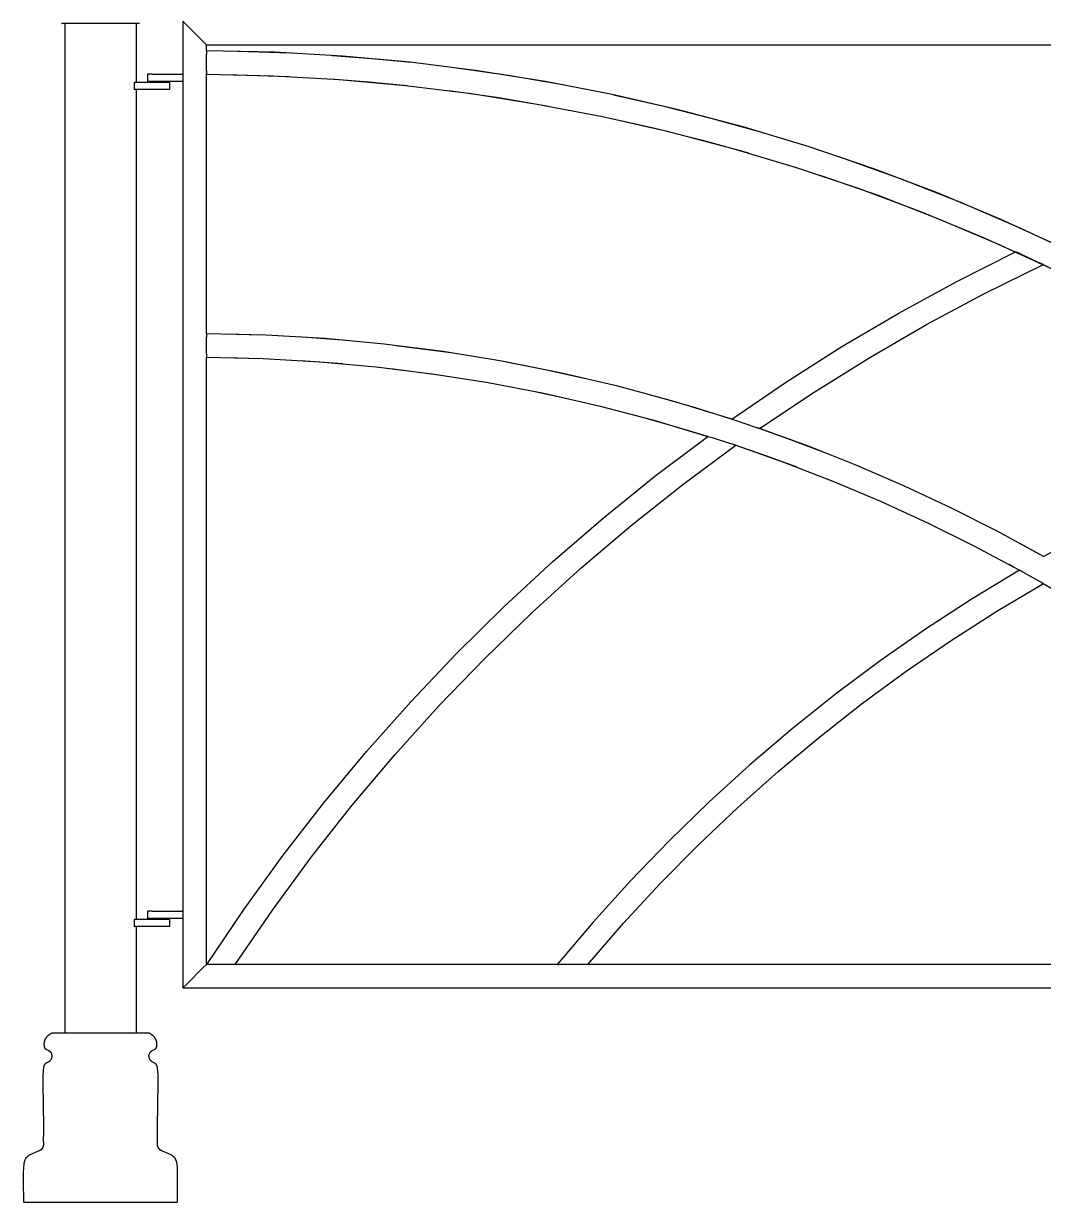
# Model space of a CAD drawing. Header units: millimetres. Extents: x -1576 to 3664, y -445 to 3215.
# Drawn here: x 711 to 1576, y 1629 to 2629 of the extents above; entities that cross this region are included whole.
import ezdxf

# ---------------------------------------------------------------- set-up
doc = ezdxf.new("R2010")
doc.units = ezdxf.units.MM
doc.header["$MEASUREMENT"] = 0
doc.layers.add('Utwórz2D linie widoczne', color=7, linetype='Continuous', true_color=0x000000)

msp = doc.modelspace()

# ---------------------------------------------------------------- linework, layer by layer
at = {"layer": 'Utwórz2D linie widoczne'}
for p, q in [((846, 2631), (849, 2628)), ((846, 2631), (846, 2586)), ((742.9, 2629), (742.9, 2629)), ((742.9, 2629), (742.9, 2629)), ((742.9, 2629), (742.9, 2629)), ((742.9, 2629), (742.9, 2629)), ((742.9, 2629), (742.9, 2629)), ((742.9, 2629), (742.9, 2629)), ((742.9, 2629), (743, 2629)), ((743, 2629), (743, 2629)), ((743, 2629), (743.2, 2629)), ((751.1, 2629), (743.2, 2629)), ((745.9, 2629), (745.9, 1773)), ((776.5, 2629), (751.1, 2629)), ((802.3, 2629), (776.5, 2629)), ((807.7, 2629), (802.3, 2629)), ((806.2, 2629), (806.2, 2579)), ((808.8, 2629), (807.7, 2629)), ((809, 2629), (808.8, 2629)), ((809.1, 2629), (809, 2629)), ((809.1, 2629), (809.1, 2629)), ((809.1, 2629), (809.1, 2629)), ((809.1, 2629), (809.1, 2629)), ((863, 2614), (849, 2628)), ((863, 2614), (866, 2611)), ((866, 2611), (2286, 2611)), ((866, 2606), (866, 2611)), ((923.8, 2604.7), (866, 2606)), ((866, 2606), (866, 2603)), ((866, 2589), (866, 2603)), ((883.7, 2605.8), (937.1, 2604.1)), ((981.4, 2601.4), (923.8, 2604.7)), ((973, 2602), (1006.3, 2599.4)), ((1038.9, 2596.2), (981.4, 2601.4)), ((1006.3, 2599.4), (1039.5, 2596.2)), ((1096.3, 2589), (1038.9, 2596.2)), ((1076, 2591.8), (1122.1, 2585.2)), ((816, 2586), (816, 2580)), ((820, 2586), (816, 2586)), ((820, 2580), (816, 2580)), ((820, 2586), (846, 2586)), ((846, 2580), (820, 2580)), ((846, 2586), (846, 2580)), ((846, 2580), (846, 1876)), ((866, 2589), (866, 2588.2)), ((866, 2587.7), (866, 2588.2)), ((866, 2587.7), (866, 2586.9)), ((866, 2586.8), (866, 2586.9)), ((866, 2586.8), (866, 2586)), ((866, 2586), (922.4, 2584.7)), ((866, 2366), (866, 2586)), ((883.3, 2585.8), (935.7, 2584.2)), ((922.4, 2584.7), (978.7, 2581.6)), ((970.9, 2582.1), (1003.6, 2579.6)), ((978.7, 2581.6), (1034.8, 2576.5)), ((1153.3, 2579.9), (1096.3, 2589)), ((1122.1, 2585.2), (1168, 2577.3)), ((830.5, 2579), (804.5, 2579)), ((804.5, 2579), (804.5, 2573)), ((830.5, 2573), (804.5, 2573)), ((806.2, 2573), (806.2, 1869)), ((834.5, 2579), (830.5, 2579)), ((834.5, 2573), (830.5, 2573)), ((834.5, 2579), (834.5, 2573)), ((1003.6, 2579.6), (1036.1, 2576.4)), ((1034.8, 2576.5), (1090.7, 2569.6)), ((1071.9, 2572.2), (1114.1, 2566.2)), ((1210, 2568.9), (1153.3, 2579.9)), ((1090.7, 2569.6), (1146.4, 2560.8)), ((1114.1, 2566.2), (1156.1, 2559.1)), ((1146.4, 2560.8), (1201.8, 2550.2)), ((1266.3, 2556), (1210, 2568.9)), ((1211.2, 2568.7), (1252.7, 2559.3)), ((1201.8, 2550.2), (1256.8, 2537.7)), ((1252.7, 2559.3), (1293.9, 2548.9)), ((1322.1, 2541.1), (1266.3, 2556)), ((1204.5, 2549.6), (1245.2, 2540.5)), ((1245.2, 2540.5), (1285.6, 2530.4)), ((1293.9, 2548.9), (1334.9, 2537.5)), ((1377.4, 2524.4), (1322.1, 2541.1)), ((1256.8, 2537.7), (1311.3, 2523.4)), ((1285.6, 2530.4), (1325.8, 2519.3)), ((1311.3, 2523.4), (1365.3, 2507.3)), ((1432.1, 2505.9), (1377.4, 2524.4)), ((1402.9, 2516), (1454.5, 2497.6)), ((1365.3, 2507.3), (1418.8, 2489.4)), ((1386.4, 2500.5), (1437.1, 2482.8)), ((1486.1, 2485.4), (1432.1, 2505.9)), ((1454.5, 2497.6), (1505.6, 2477.6)), ((1418.8, 2489.4), (1471.6, 2469.7)), ((1437.1, 2482.8), (1487.1, 2463.5)), ((1539.4, 2463.2), (1486.1, 2485.4)), ((1505.6, 2477.6), (1555.9, 2455.9)), ((1471.6, 2469.7), (1523.7, 2448.2)), ((1487.1, 2463.5), (1536.5, 2442.6)), ((1591.9, 2439.2), (1539.4, 2463.2)), ((1555.9, 2455.9), (1605.6, 2432.6)), ((1523.7, 2448.2), (1575.1, 2425)), ((1536.5, 2442.6), (1585.2, 2420.2)), ((1502.5, 2410.3), (1552.4, 2435.5)), ((1556, 2433.9), (1552.4, 2435.5)), ((1556, 2433.9), (1572.5, 2426.2)), ((1526.1, 2400), (1576, 2424.6)), ((1572.5, 2426.2), (1573.2, 2425.9)), ((1573.6, 2425.7), (1573.2, 2425.9)), ((1573.6, 2425.7), (1573.8, 2425.6)), ((1573.9, 2425.6), (1573.8, 2425.6)), ((1573.9, 2425.6), (1574.5, 2425.3)), ((1574.1, 2423.7), (1576, 2424.6)), ((1574.7, 2425.2), (1574.5, 2425.3)), ((1576, 2424.6), (1574.7, 2425.2)), ((1574.7, 2425.2), (1574.7, 2425.2)), ((1575.1, 2425), (1625.7, 2400.1)), ((1576, 2424.6), (1576, 2424.6)), ((1453.3, 2383.4), (1502.5, 2410.3)), ((1476.9, 2373.8), (1526.1, 2400)), ((1405.1, 2355), (1453.3, 2383.4)), ((1428.7, 2345.9), (1476.9, 2373.8)), ((916.4, 2364.8), (866, 2366)), ((866, 2366), (866, 2363)), ((866, 2349), (866, 2363)), ((884.1, 2365.8), (911.3, 2365)), ((966.6, 2361.9), (916.4, 2364.8)), ((947.8, 2363.2), (984.7, 2360.4)), ((1016.8, 2357.2), (966.6, 2361.9)), ((1066.7, 2350.8), (1016.8, 2357.2)), ((1026.5, 2356.1), (1073.2, 2349.9)), ((1116.5, 2342.7), (1066.7, 2350.8)), ((1357.9, 2325), (1405.1, 2355)), ((866, 2349), (866, 2346)), ((866, 2346), (914, 2344.9)), ((866, 1831), (866, 2346)), ((883.6, 2345.8), (910.1, 2345)), ((914, 2344.9), (962, 2342.2)), ((945.7, 2343.3), (981.6, 2340.6)), ((962, 2342.2), (1009.8, 2337.8)), ((1165.9, 2332.9), (1116.5, 2342.7)), ((1120.2, 2342), (1153.4, 2335.6)), ((1381.5, 2316.5), (1428.7, 2345.9)), ((1009.8, 2337.8), (1057.5, 2331.9)), ((1022.3, 2336.5), (1063.2, 2331.1)), ((1057.5, 2331.9), (1104.9, 2324.5)), ((1153.4, 2335.6), (1186.4, 2328.3)), ((1214.9, 2321.4), (1165.9, 2332.9)), ((1104.9, 2324.5), (1152.1, 2315.4)), ((1113.6, 2322.9), (1143.5, 2317.2)), ((1263.5, 2308.3), (1214.9, 2321.4)), ((1311.6, 2293.5), (1357.9, 2325)), ((1143.5, 2317.2), (1173.3, 2310.8)), ((1152.1, 2315.4), (1198.9, 2304.8)), ((1247.9, 2312.7), (1280.5, 2303.3)), ((1335.2, 2285.5), (1381.5, 2316.5)), ((1198.9, 2304.8), (1245.4, 2292.6)), ((1311.6, 2293.5), (1263.5, 2308.3)), ((1280.5, 2303.3), (1312.8, 2293.1)), ((1237.9, 2294.7), (1264.5, 2287.1)), ((1245.4, 2292.6), (1291.4, 2278.9)), ((1311.6, 2293.5), (1315.2, 2292.3)), ((1315.2, 2292.3), (1331.7, 2286.7)), ((1264.5, 2287.1), (1291, 2279.1)), ((1331.7, 2286.7), (1335.2, 2285.5)), ((1334.4, 2285.8), (1332.9, 2286.3)), ((1334.5, 2285.8), (1362.1, 2275.9)), ((1376.6, 2270.5), (1335.2, 2285.5)), ((1246.3, 2245), (1291.4, 2278.9)), ((1270, 2238), (1315, 2271.3)), ((1291.4, 2278.9), (1295, 2277.8)), ((1295, 2277.8), (1311.5, 2272.5)), ((1315, 2271.3), (1311.5, 2272.5)), ((1313.3, 2271.9), (1340.1, 2262.6)), ((1315, 2271.3), (1356.4, 2256.7)), ((1362.1, 2275.9), (1389.6, 2265.5)), ((1417.6, 2254.2), (1376.6, 2270.5)), ((1340.1, 2262.6), (1366.7, 2252.9)), ((1356.4, 2256.7), (1397.3, 2240.9)), ((1458.1, 2236.7), (1417.6, 2254.2)), ((1202.4, 2209.5), (1246.3, 2245)), ((1397.3, 2240.9), (1437.8, 2223.9)), ((1226.2, 2203.2), (1270, 2238)), ((1498, 2218), (1458.1, 2236.7)), ((1437.8, 2223.9), (1477.7, 2205.6)), ((1537.3, 2198.1), (1498, 2218)), ((1159.7, 2172.6), (1202.4, 2209.5)), ((1183.6, 2167.1), (1226.2, 2203.2)), ((1477.7, 2205.6), (1517.1, 2186.1)), ((1576, 2177.1), (1537.3, 2198.1)), ((1576, 2177.1), (1614.7, 2198.1)), ((1517.1, 2186.1), (1555.8, 2165.5)), ((1555.8, 2188.3), (1573.8, 2178.3)), ((1118.2, 2134.3), (1159.7, 2172.6)), ((1546.9, 2170.4), (1551.3, 2168)), ((1142.2, 2129.5), (1183.6, 2167.1)), ((1555.8, 2165.5), (1515.5, 2141)), ((1558.8, 2163.8), (1555.8, 2165.5)), ((1556.4, 2165.2), (1557.4, 2164.6)), ((1557.2, 2164.7), (1558.6, 2163.9)), ((1558.8, 2163.8), (1573, 2155.8)), ((1536.5, 2130.5), (1576, 2154.1)), ((1576, 2154.1), (1573, 2155.8)), ((1574.5, 2155), (1607.4, 2135.5)), ((1515.5, 2141), (1476, 2115.3)), ((1078, 2094.7), (1118.2, 2134.3)), ((1497.7, 2105.7), (1536.5, 2130.5)), ((1102.1, 2090.5), (1142.2, 2129.5)), ((1476, 2115.3), (1437.4, 2088.4)), ((1459.7, 2079.7), (1497.7, 2105.7)), ((1039.2, 2053.8), (1078, 2094.7)), ((1063.2, 2050.3), (1102.1, 2090.5)), ((1437.4, 2088.4), (1399.7, 2060.2)), ((1422.6, 2052.5), (1459.7, 2079.7)), ((1399.7, 2060.2), (1362.9, 2030.8)), ((1001.7, 2011.5), (1039.2, 2053.8)), ((1025.8, 2008.8), (1063.2, 2050.3)), ((1386.4, 2024.1), (1422.6, 2052.5)), ((1362.9, 2030.8), (1327, 2000.2)), ((1351, 1994.6), (1386.4, 2024.1)), ((965.6, 1968.1), (1001.7, 2011.5)), ((989.7, 1966.1), (1025.8, 2008.8)), ((1327, 2000.2), (1292.2, 1968.5)), ((1316.7, 1964), (1351, 1994.6)), ((931, 1923.5), (965.6, 1968.1)), ((955.1, 1922.2), (989.7, 1966.1)), ((1292.2, 1968.5), (1258.4, 1935.7)), ((1283.3, 1932.3), (1316.7, 1964)), ((1258.4, 1935.7), (1225.6, 1901.8)), ((1251, 1899.5), (1283.3, 1932.3)), ((897.9, 1877.8), (931, 1923.5)), ((921.9, 1877.1), (955.1, 1922.2)), ((1225.6, 1901.8), (1194, 1866.9)), ((1219.7, 1865.8), (1251, 1899.5)), ((816, 1876), (816, 1870)), ((820, 1876), (816, 1876)), ((820, 1870), (816, 1870)), ((820, 1876), (846, 1876)), ((846, 1870), (820, 1870)), ((846, 1876), (846, 1870)), ((846, 1870), (846, 1811)), ((866.3, 1831), (897.9, 1877.8)), ((890.3, 1831), (921.9, 1877.1)), ((830.5, 1869), (804.5, 1869)), ((804.5, 1869), (804.5, 1863)), ((830.5, 1863), (804.5, 1863)), ((806.2, 1863), (806.2, 1773)), ((834.5, 1869), (830.5, 1869)), ((834.5, 1863), (830.5, 1863)), ((834.5, 1869), (834.5, 1863)), ((1194, 1866.9), (1163.5, 1831)), ((1189.5, 1831), (1219.7, 1865.8)), ((866, 1831), (863, 1828)), ((866.3, 1831), (866, 1831)), ((866, 1831), (866, 1831)), ((869.9, 1831), (866.3, 1831)), ((886.7, 1831), (869.9, 1831)), ((890.3, 1831), (886.7, 1831)), ((1163.5, 1831), (890.3, 1831)), ((1163.9, 1831), (1163.5, 1831)), ((1163.5, 1831), (1163.5, 1831)), ((1163.5, 1831), (1163.5, 1831)), ((1163.9, 1831), (1164.3, 1831)), ((1164.3, 1831), (1164.3, 1831)), ((1164.3, 1831), (1164.4, 1831)), ((1164.4, 1831), (1164.4, 1831)), ((1164.4, 1831), (1164.5, 1831)), ((1164.5, 1831), (1164.5, 1831)), ((1164.5, 1831), (1164.5, 1831)), ((1164.5, 1831), (1164.5, 1831)), ((1164.5, 1831), (1164.7, 1831)), ((1164.7, 1831), (1164.7, 1831)), ((1164.7, 1831), (1164.9, 1831)), ((1165.9, 1831), (1164.9, 1831)), ((1165.9, 1831), (1166, 1831)), ((1167.4, 1831), (1166, 1831)), ((1185.6, 1831), (1167.4, 1831)), ((1189.5, 1831), (1185.6, 1831)), ((1962.5, 1831), (1189.5, 1831)), ((849, 1814), (863, 1828)), ((849, 1814), (846, 1811)), ((846, 1811), (2306, 1811)), ((730.9, 1769.9), (731.1, 1770.2)), ((731.1, 1770.2), (731.4, 1770.4)), ((731.4, 1770.4), (731.6, 1770.7)), ((731.6, 1770.7), (731.9, 1770.9)), ((731.9, 1770.9), (732, 1771)), ((732, 1771), (732.2, 1771.2)), ((732.2, 1771.2), (732.3, 1771.3)), ((732.3, 1771.3), (732.5, 1771.4)), ((732.5, 1771.4), (732.6, 1771.5)), ((732.6, 1771.5), (732.8, 1771.6)), ((732.8, 1771.6), (733.1, 1771.9)), ((733.1, 1771.9), (733.5, 1772.1)), ((733.5, 1772.1), (733.8, 1772.3)), ((733.8, 1772.3), (734.1, 1772.4)), ((734.1, 1772.4), (734.5, 1772.6)), ((734.5, 1772.6), (735.7, 1773)), ((817.5, 1772.6), (734.5, 1772.6)), ((735.7, 1773), (816.3, 1773)), ((816.3, 1773), (817.5, 1772.6)), ((817.5, 1772.6), (817.9, 1772.4)), ((817.9, 1772.4), (818.2, 1772.3)), ((818.2, 1772.3), (818.6, 1772.1)), ((818.6, 1772.1), (818.9, 1771.9)), ((818.9, 1771.9), (819.2, 1771.6)), ((819.2, 1771.6), (819.4, 1771.5)), ((819.4, 1771.5), (819.5, 1771.4)), ((819.5, 1771.4), (819.7, 1771.3)), ((819.7, 1771.3), (819.9, 1771.2)), ((819.9, 1771.2), (820, 1771)), ((820, 1771), (820.2, 1770.9)), ((820.2, 1770.9), (820.4, 1770.7)), ((820.4, 1770.7), (820.7, 1770.4)), ((820.7, 1770.4), (820.9, 1770.2)), ((820.9, 1770.2), (821.1, 1769.9)), ((728.3, 1763.8), (728.4, 1764.1)), ((728.3, 1763.5), (728.3, 1763.8)), ((728.3, 1763.3), (728.3, 1763.5)), ((728.3, 1763), (728.3, 1763.3)), ((728.3, 1762.8), (728.3, 1763)), ((728.3, 1762.5), (728.3, 1762.8)), ((728.3, 1762.3), (728.3, 1762.5)), ((728.4, 1762), (728.3, 1762.3)), ((728.4, 1764.7), (728.5, 1765)), ((728.4, 1764.4), (728.4, 1764.7)), ((728.4, 1764.1), (728.4, 1764.4)), ((728.4, 1761.8), (728.4, 1762)), ((728.4, 1761.6), (728.4, 1761.8)), ((728.5, 1761.3), (728.4, 1761.6)), ((728.5, 1765.2), (728.6, 1765.5)), ((728.5, 1765), (728.5, 1765.2)), ((728.5, 1761.2), (728.5, 1761.3)), ((728.5, 1761), (728.5, 1761.2)), ((728.6, 1760.9), (728.5, 1761)), ((728.6, 1765.5), (728.7, 1765.8)), ((728.6, 1760.8), (728.6, 1760.9)), ((728.6, 1760.7), (728.6, 1760.8)), ((728.7, 1760.5), (728.6, 1760.7)), ((728.7, 1766), (728.8, 1766.2)), ((728.7, 1765.8), (728.7, 1766)), ((728.7, 1760.4), (728.7, 1760.5)), ((728.8, 1760.3), (728.7, 1760.4)), ((728.8, 1766.2), (728.9, 1766.4)), ((728.8, 1760.2), (728.8, 1760.3)), ((728.9, 1760.1), (728.8, 1760.2)), ((728.9, 1766.6), (729, 1766.8)), ((728.9, 1766.4), (728.9, 1766.6)), ((728.9, 1759.9), (728.9, 1760.1)), ((729, 1766.8), (729.1, 1767)), ((729.1, 1767), (729.2, 1767.2)), ((729.2, 1767.4), (729.3, 1767.6)), ((729.2, 1767.2), (729.2, 1767.4)), ((729.3, 1767.6), (729.4, 1767.7)), ((729.4, 1767.7), (729.5, 1767.9)), ((729.5, 1767.9), (729.6, 1768.1)), ((729.6, 1768.1), (729.7, 1768.3)), ((729.7, 1768.3), (729.8, 1768.5)), ((729.8, 1768.5), (729.9, 1768.7)), ((729.9, 1768.7), (730.1, 1768.8)), ((730.1, 1768.8), (730.2, 1769.1)), ((730.2, 1769.1), (730.5, 1769.4)), ((730.5, 1769.4), (730.7, 1769.7)), ((730.7, 1769.7), (730.9, 1769.9)), ((821.1, 1769.9), (821.4, 1769.7)), ((821.4, 1769.7), (821.6, 1769.4)), ((821.6, 1769.4), (821.8, 1769.1)), ((821.8, 1769.1), (822, 1768.8)), ((822, 1768.8), (822.2, 1768.5)), ((822.2, 1768.5), (822.4, 1768.2)), ((822.4, 1768.2), (822.5, 1767.9)), ((822.5, 1767.9), (822.7, 1767.6)), ((822.7, 1767.6), (822.8, 1767.3)), ((822.8, 1767.3), (823, 1767)), ((823, 1767), (823.1, 1766.6)), ((823.1, 1766.6), (823.2, 1766.3)), ((823.2, 1760.1), (823.1, 1759.9)), ((823.2, 1766.3), (823.3, 1766)), ((823.3, 1760.3), (823.2, 1760.2)), ((823.2, 1760.2), (823.2, 1760.1)), ((823.3, 1766), (823.4, 1765.6)), ((823.4, 1760.5), (823.3, 1760.4)), ((823.3, 1760.4), (823.3, 1760.3)), ((823.4, 1765.6), (823.5, 1765.3)), ((823.5, 1760.9), (823.4, 1760.8)), ((823.4, 1760.8), (823.4, 1760.7)), ((823.4, 1760.7), (823.4, 1760.5)), ((823.5, 1765.3), (823.6, 1764.9)), ((823.6, 1761.3), (823.5, 1761.2)), ((823.5, 1761.2), (823.5, 1761)), ((823.5, 1761), (823.5, 1760.9)), ((823.6, 1764.9), (823.6, 1764.6)), ((823.6, 1764.6), (823.7, 1764.2)), ((823.7, 1761.8), (823.6, 1761.6)), ((823.6, 1761.6), (823.6, 1761.4)), ((823.6, 1761.4), (823.6, 1761.3)), ((823.7, 1764.2), (823.7, 1763.9)), ((823.7, 1763.9), (823.7, 1763.5)), ((823.7, 1763.5), (823.7, 1763.3)), ((823.7, 1763.3), (823.7, 1763)), ((823.7, 1763), (823.7, 1762.8)), ((823.7, 1762.8), (823.7, 1762.5)), ((823.7, 1762.5), (823.7, 1762.3)), ((823.7, 1762.3), (823.7, 1762)), ((823.7, 1762), (823.7, 1761.8)), ((729, 1759.9), (728.9, 1759.9)), ((729, 1759.8), (729, 1759.9)), ((729.1, 1759.7), (729, 1759.8)), ((729, 1759.8), (729, 1759.8)), ((729.1, 1759.6), (729.1, 1759.7)), ((729.1, 1759.7), (729.1, 1759.7)), ((729.2, 1759.6), (729.1, 1759.6)), ((729.2, 1759.5), (729.2, 1759.6)), ((729.3, 1759.4), (729.2, 1759.5)), ((729.4, 1759.3), (729.3, 1759.4)), ((729.3, 1759.4), (729.3, 1759.4)), ((729.4, 1759.2), (729.4, 1759.3)), ((729.4, 1759.3), (729.4, 1759.3)), ((729.5, 1759.2), (729.4, 1759.2)), ((729.5, 1759.1), (729.5, 1759.2)), ((729.6, 1759.1), (729.5, 1759.1)), ((729.7, 1759), (729.6, 1759.1)), ((729.6, 1759.1), (729.6, 1759.1)), ((729.8, 1759), (729.7, 1759)), ((729.8, 1758.9), (729.8, 1759)), ((729.9, 1758.8), (729.8, 1758.9)), ((730.1, 1758.7), (729.9, 1758.8)), ((730.2, 1758.6), (730.1, 1758.7)), ((730.5, 1758.5), (730.2, 1758.6)), ((732.4, 1757.5), (730.5, 1758.5)), ((732.6, 1757.4), (732.4, 1757.5)), ((732.7, 1757.3), (732.6, 1757.4)), ((732.9, 1757.2), (732.7, 1757.3)), ((733.1, 1757.1), (732.9, 1757.2)), ((733.2, 1757), (733.1, 1757.1)), ((733.3, 1756.9), (733.2, 1757)), ((733.4, 1756.9), (733.3, 1756.9)), ((733.5, 1756.7), (733.4, 1756.9)), ((733.6, 1756.6), (733.5, 1756.7)), ((733.8, 1756.5), (733.6, 1756.6)), ((733.9, 1756.4), (733.8, 1756.5)), ((734, 1756.3), (733.9, 1756.4)), ((733.9, 1750), (734, 1750.1)), ((734.1, 1756.2), (734, 1756.3)), ((734, 1750.1), (734.1, 1750.2)), ((734.2, 1756), (734.1, 1756.2)), ((734.1, 1750.3), (734.2, 1750.4)), ((734.1, 1750.2), (734.1, 1750.3)), ((734.3, 1756), (734.2, 1756)), ((734.2, 1750.4), (734.3, 1750.6)), ((734.3, 1755.9), (734.3, 1756)), ((734.4, 1755.8), (734.3, 1755.9)), ((734.3, 1750.6), (734.4, 1750.7)), ((734.5, 1755.7), (734.4, 1755.8)), ((734.4, 1755.8), (734.4, 1755.8)), ((734.4, 1750.8), (734.5, 1750.9)), ((734.4, 1750.7), (734.4, 1750.8)), ((734.5, 1755.6), (734.5, 1755.7)), ((734.5, 1755.5), (734.5, 1755.6)), ((734.6, 1755.5), (734.5, 1755.5)), ((734.5, 1751), (734.6, 1751.2)), ((734.5, 1750.9), (734.5, 1751)), ((734.6, 1755.4), (734.6, 1755.5)), ((734.7, 1755.3), (734.6, 1755.4)), ((734.6, 1751.2), (734.7, 1751.3)), ((734.7, 1755.2), (734.7, 1755.3)), ((734.7, 1755.3), (734.7, 1755.3)), ((734.8, 1755.1), (734.7, 1755.2)), ((734.7, 1751.4), (734.8, 1751.5)), ((734.7, 1751.3), (734.7, 1751.4)), ((734.8, 1755), (734.8, 1755.1)), ((734.8, 1754.9), (734.8, 1755)), ((734.9, 1754.8), (734.8, 1754.9)), ((734.8, 1751.7), (734.9, 1751.8)), ((734.8, 1751.5), (734.8, 1751.7)), ((734.9, 1754.7), (734.9, 1754.8)), ((734.9, 1754.6), (734.9, 1754.7)), ((735, 1754.5), (734.9, 1754.6)), ((734.9, 1752.1), (735, 1752.2)), ((734.9, 1752), (734.9, 1752.1)), ((734.9, 1751.9), (734.9, 1752)), ((734.9, 1751.8), (734.9, 1751.9)), ((735, 1754.4), (735, 1754.5)), ((735, 1754.3), (735, 1754.4)), ((735.1, 1754.2), (735, 1754.3)), ((735, 1752.5), (735.1, 1752.6)), ((735, 1752.4), (735, 1752.5)), ((735, 1752.3), (735, 1752.4)), ((735, 1752.2), (735, 1752.3)), ((735.1, 1754.1), (735.1, 1754.2)), ((735.1, 1754), (735.1, 1754.1)), ((735.1, 1753.9), (735.1, 1754)), ((735.1, 1753.8), (735.1, 1753.9)), ((735.1, 1753.7), (735.1, 1753.8)), ((735.1, 1753.6), (735.1, 1753.7)), ((735.1, 1753.4), (735.1, 1753.6)), ((735.1, 1753.3), (735.1, 1753.4)), ((735.1, 1753.2), (735.1, 1753.3)), ((735.1, 1753.1), (735.1, 1753.2)), ((735.1, 1753), (735.1, 1753.1)), ((735.1, 1752.9), (735.1, 1753)), ((735.1, 1752.8), (735.1, 1752.9)), ((735.1, 1752.7), (735.1, 1752.8)), ((735.1, 1752.6), (735.1, 1752.7)), ((817, 1754.1), (816.9, 1754)), ((816.9, 1754), (816.9, 1753.9)), ((816.9, 1753.9), (816.9, 1753.8)), ((816.9, 1753.8), (816.9, 1753.7)), ((816.9, 1753.7), (816.9, 1753.6)), ((816.9, 1753.6), (816.9, 1753.4)), ((816.9, 1753.4), (816.9, 1753.3)), ((816.9, 1753.3), (816.9, 1753.2)), ((816.9, 1753.2), (816.9, 1753.1)), ((816.9, 1753.1), (816.9, 1753)), ((816.9, 1753), (816.9, 1752.9)), ((816.9, 1752.9), (816.9, 1752.8)), ((816.9, 1752.8), (817, 1752.7)), ((817.1, 1754.5), (817, 1754.4)), ((817, 1754.4), (817, 1754.3)), ((817, 1754.3), (817, 1754.2)), ((817, 1754.2), (817, 1754.1)), ((817, 1752.7), (817, 1752.6)), ((817, 1752.6), (817, 1752.5)), ((817, 1752.5), (817, 1752.4)), ((817, 1752.4), (817, 1752.3)), ((817, 1752.3), (817.1, 1752.2)), ((817.2, 1754.8), (817.1, 1754.7)), ((817.1, 1754.7), (817.1, 1754.6)), ((817.1, 1754.6), (817.1, 1754.5)), ((817.1, 1752.2), (817.1, 1752.1)), ((817.1, 1752.1), (817.1, 1752)), ((817.1, 1752), (817.1, 1751.9)), ((817.1, 1751.9), (817.2, 1751.8)), ((817.3, 1755.1), (817.2, 1755)), ((817.2, 1755), (817.2, 1754.9)), ((817.2, 1754.9), (817.2, 1754.8)), ((817.2, 1751.8), (817.2, 1751.7)), ((817.2, 1751.7), (817.3, 1751.5)), ((817.4, 1755.3), (817.3, 1755.3)), ((817.3, 1755.3), (817.3, 1755.2)), ((817.3, 1755.2), (817.3, 1755.1)), ((817.3, 1751.5), (817.3, 1751.4)), ((817.3, 1751.4), (817.4, 1751.3)), ((817.5, 1755.5), (817.4, 1755.5)), ((817.4, 1755.5), (817.4, 1755.4)), ((817.4, 1755.4), (817.4, 1755.3)), ((817.4, 1751.3), (817.4, 1751.2)), ((817.4, 1751.2), (817.5, 1751)), ((817.6, 1755.7), (817.5, 1755.6)), ((817.5, 1755.6), (817.5, 1755.5)), ((817.5, 1751), (817.5, 1750.9)), ((817.5, 1750.9), (817.6, 1750.8)), ((817.7, 1755.8), (817.6, 1755.8)), ((817.6, 1755.8), (817.6, 1755.7)), ((817.6, 1750.8), (817.7, 1750.7)), ((817.8, 1756), (817.7, 1755.9)), ((817.7, 1755.9), (817.7, 1755.8)), ((817.7, 1750.7), (817.7, 1750.6)), ((817.7, 1750.6), (817.8, 1750.4)), ((817.9, 1756.1), (817.8, 1756)), ((817.8, 1756), (817.8, 1756)), ((817.8, 1750.4), (817.9, 1750.3)), ((818, 1756.3), (817.9, 1756.2)), ((817.9, 1756.2), (817.9, 1756.1)), ((817.9, 1750.3), (818, 1750.2)), ((818.1, 1756.4), (818, 1756.3)), ((818, 1750.2), (818, 1750.1)), ((818, 1750.1), (818.1, 1750)), ((818.3, 1756.5), (818.1, 1756.4)), ((818.4, 1756.6), (818.3, 1756.5)), ((818.5, 1756.7), (818.4, 1756.6)), ((818.6, 1756.9), (818.5, 1756.7)), ((818.7, 1756.9), (818.6, 1756.9)), ((818.8, 1757), (818.7, 1756.9)), ((819, 1757.1), (818.8, 1757)), ((819.1, 1757.2), (819, 1757.1)), ((819.3, 1757.3), (819.1, 1757.2)), ((819.4, 1757.4), (819.3, 1757.3)), ((819.6, 1757.5), (819.4, 1757.4)), ((821.6, 1758.5), (819.6, 1757.5)), ((821.8, 1758.6), (821.6, 1758.5)), ((821.9, 1758.7), (821.8, 1758.6)), ((822.1, 1758.8), (821.9, 1758.7)), ((822.2, 1758.9), (822.1, 1758.8)), ((822.3, 1759), (822.2, 1758.9)), ((822.4, 1759), (822.3, 1759)), ((822.5, 1759.2), (822.4, 1759.1)), ((822.4, 1759.1), (822.4, 1759.1)), ((822.4, 1759.1), (822.4, 1759)), ((822.6, 1759.2), (822.5, 1759.2)), ((822.7, 1759.3), (822.6, 1759.3)), ((822.6, 1759.3), (822.6, 1759.2)), ((822.8, 1759.4), (822.7, 1759.4)), ((822.7, 1759.4), (822.7, 1759.4)), ((822.7, 1759.4), (822.7, 1759.3)), ((822.9, 1759.6), (822.8, 1759.5)), ((822.8, 1759.5), (822.8, 1759.4)), ((823, 1759.7), (822.9, 1759.7)), ((822.9, 1759.7), (822.9, 1759.6)), ((822.9, 1759.6), (822.9, 1759.6)), ((823.1, 1759.9), (823, 1759.8)), ((823, 1759.8), (823, 1759.7)), ((727.5, 1736.1), (727.7, 1741.1)), ((727.7, 1741.1), (727.8, 1742.3)), ((727.8, 1742.3), (727.9, 1742.9)), ((727.9, 1743.2), (728, 1743.5)), ((727.9, 1742.9), (727.9, 1743.2)), ((728, 1743.8), (728.1, 1744.1)), ((728, 1743.5), (728, 1743.8)), ((728.1, 1744.3), (728.2, 1744.6)), ((728.1, 1744.1), (728.1, 1744.3)), ((728.2, 1744.6), (728.3, 1744.8)), ((728.3, 1745.1), (728.4, 1745.2)), ((728.3, 1744.8), (728.3, 1745.1)), ((728.4, 1745.3), (728.5, 1745.4)), ((728.4, 1745.2), (728.4, 1745.3)), ((728.5, 1745.5), (728.6, 1745.6)), ((728.5, 1745.4), (728.5, 1745.5)), ((728.6, 1745.7), (728.7, 1745.8)), ((728.6, 1745.6), (728.6, 1745.7)), ((728.7, 1745.9), (728.8, 1746)), ((728.7, 1745.8), (728.7, 1745.9)), ((728.8, 1746.1), (728.9, 1746.2)), ((728.8, 1746), (728.8, 1746.1)), ((728.9, 1746.2), (729, 1746.3)), ((729, 1746.4), (729.1, 1746.5)), ((729, 1746.3), (729, 1746.4)), ((729.1, 1746.5), (729.2, 1746.6)), ((729.1, 1746.5), (729.1, 1746.5)), ((729.2, 1746.7), (729.3, 1746.8)), ((729.2, 1746.6), (729.2, 1746.7)), ((729.3, 1746.8), (729.4, 1746.8)), ((729.4, 1746.9), (729.5, 1747)), ((729.4, 1746.8), (729.4, 1746.9)), ((729.5, 1747), (729.6, 1747)), ((729.6, 1747), (729.6, 1747.1)), ((729.6, 1747.1), (729.7, 1747.1)), ((729.7, 1747.1), (729.8, 1747.2)), ((729.8, 1747.2), (729.8, 1747.3)), ((729.8, 1747.3), (729.9, 1747.3)), ((729.9, 1747.3), (730, 1747.4)), ((730, 1747.4), (730.1, 1747.4)), ((730.1, 1747.4), (730.1, 1747.5)), ((730.1, 1747.5), (730.2, 1747.5)), ((730.2, 1747.5), (730.3, 1747.5)), ((730.3, 1747.5), (730.4, 1747.6)), ((730.4, 1747.6), (730.6, 1747.7)), ((730.6, 1747.7), (730.8, 1747.8)), ((730.8, 1747.8), (731.5, 1748.1)), ((731.5, 1748.1), (731.7, 1748.2)), ((731.7, 1748.2), (731.9, 1748.3)), ((731.9, 1748.3), (732, 1748.4)), ((732, 1748.4), (732.2, 1748.5)), ((732.2, 1748.5), (732.4, 1748.5)), ((732.4, 1748.5), (732.5, 1748.6)), ((732.5, 1748.6), (732.6, 1748.7)), ((732.6, 1748.7), (732.7, 1748.8)), ((732.7, 1748.8), (732.8, 1748.8)), ((732.8, 1748.9), (732.9, 1749)), ((732.8, 1748.8), (732.8, 1748.9)), ((732.9, 1749), (733, 1749)), ((733, 1749), (733.1, 1749.1)), ((733.1, 1749.1), (733.2, 1749.2)), ((733.2, 1749.2), (733.3, 1749.3)), ((733.3, 1749.3), (733.5, 1749.5)), ((733.5, 1749.5), (733.6, 1749.6)), ((733.6, 1749.6), (733.7, 1749.8)), ((733.7, 1749.8), (733.8, 1749.9)), ((733.8, 1749.9), (733.9, 1750)), ((818.1, 1750), (818.2, 1749.9)), ((818.2, 1749.9), (818.3, 1749.8)), ((818.3, 1749.8), (818.4, 1749.6)), ((818.4, 1749.6), (818.6, 1749.5)), ((818.6, 1749.5), (818.7, 1749.3)), ((818.7, 1749.3), (818.9, 1749.2)), ((818.9, 1749.2), (819, 1749.1)), ((819, 1749.1), (819, 1749)), ((819, 1749), (819.1, 1749)), ((819.1, 1749), (819.2, 1748.9)), ((819.2, 1748.9), (819.3, 1748.8)), ((819.3, 1748.8), (819.4, 1748.8)), ((819.4, 1748.8), (819.4, 1748.7)), ((819.4, 1748.7), (819.5, 1748.6)), ((819.5, 1748.6), (819.7, 1748.5)), ((819.7, 1748.5), (819.8, 1748.5)), ((819.8, 1748.5), (820, 1748.4)), ((820, 1748.4), (820.2, 1748.3)), ((820.2, 1748.3), (820.3, 1748.2)), ((820.3, 1748.2), (821.2, 1747.8)), ((821.2, 1747.8), (821.4, 1747.7)), ((821.4, 1747.7), (821.6, 1747.6)), ((821.6, 1747.6), (821.7, 1747.5)), ((821.7, 1747.5), (821.8, 1747.5)), ((821.8, 1747.5), (821.9, 1747.5)), ((821.9, 1747.5), (822, 1747.4)), ((822, 1747.4), (822, 1747.4)), ((822, 1747.4), (822.1, 1747.3)), ((822.1, 1747.3), (822.2, 1747.3)), ((822.2, 1747.3), (822.3, 1747.2)), ((822.3, 1747.2), (822.3, 1747.1)), ((822.3, 1747.1), (822.4, 1747.1)), ((822.4, 1747.1), (822.5, 1747)), ((822.5, 1747), (822.5, 1747)), ((822.5, 1747), (822.6, 1746.9)), ((822.6, 1746.9), (822.7, 1746.8)), ((822.7, 1746.8), (822.7, 1746.8)), ((822.7, 1746.8), (822.8, 1746.7)), ((822.8, 1746.7), (822.8, 1746.6)), ((822.8, 1746.6), (822.9, 1746.5)), ((822.9, 1746.5), (823, 1746.5)), ((823, 1746.5), (823, 1746.4)), ((823, 1746.4), (823.1, 1746.3)), ((823.1, 1746.3), (823.1, 1746.2)), ((823.1, 1746.2), (823.2, 1746.1)), ((823.2, 1746.1), (823.3, 1746)), ((823.3, 1746), (823.3, 1745.9)), ((823.3, 1745.9), (823.4, 1745.8)), ((823.4, 1745.8), (823.4, 1745.7)), ((823.4, 1745.7), (823.5, 1745.6)), ((823.5, 1745.6), (823.5, 1745.5)), ((823.5, 1745.5), (823.6, 1745.4)), ((823.6, 1745.4), (823.6, 1745.3)), ((823.6, 1745.3), (823.7, 1745.2)), ((823.7, 1745.2), (823.7, 1745.1)), ((823.7, 1745.1), (823.8, 1744.8)), ((823.8, 1744.8), (823.8, 1744.6)), ((823.8, 1744.6), (823.9, 1744.3)), ((823.9, 1744.3), (824, 1744.1)), ((824, 1744.1), (824, 1743.8)), ((824, 1743.8), (824.1, 1743.5)), ((824.1, 1743.5), (824.1, 1743.2)), ((824.1, 1743.2), (824.2, 1742.9)), ((824.2, 1742.9), (824.2, 1742.3)), ((824.2, 1742.3), (824.3, 1741.1)), ((824.3, 1741.1), (824.6, 1736.1)), ((727.4, 1729.6), (727.5, 1736.1)), ((824.6, 1736.1), (824.6, 1729.6)), ((728, 1693.7), (727.4, 1729.6)), ((824.6, 1729.6), (824, 1693.7)), ((728, 1687.6), (728, 1693.7)), ((824, 1693.7), (824, 1687.6)), ((727.8, 1682.7), (728, 1687.6)), ((727.8, 1682.2), (727.8, 1682.7)), ((727.8, 1681.7), (727.8, 1682.2)), ((727.9, 1679.2), (727.8, 1681.7)), ((824, 1687.6), (824.1, 1685.5)), ((824.1, 1685.5), (824.2, 1682.7)), ((824.2, 1681.7), (824.1, 1679.2)), ((824.2, 1682.7), (824.2, 1682.2)), ((824.2, 1682.2), (824.2, 1681.7)), ((717.1, 1670), (717.7, 1670.3)), ((717.7, 1670.3), (718.3, 1670.5)), ((718.3, 1670.5), (723.5, 1672.7)), ((723.5, 1672.7), (724.1, 1673)), ((724.1, 1673), (724.4, 1673.1)), ((724.4, 1673.1), (724.6, 1673.3)), ((724.6, 1673.3), (724.9, 1673.4)), ((724.9, 1673.4), (725.1, 1673.5)), ((725.1, 1673.5), (725.3, 1673.6)), ((725.3, 1673.6), (725.5, 1673.8)), ((725.5, 1673.8), (725.7, 1673.9)), ((725.7, 1673.9), (725.9, 1674)), ((725.9, 1674.1), (726, 1674.2)), ((725.9, 1674), (725.9, 1674.1)), ((726, 1674.2), (726.1, 1674.2)), ((726.1, 1674.2), (726.2, 1674.3)), ((726.2, 1674.3), (726.3, 1674.4)), ((726.3, 1674.4), (726.5, 1674.6)), ((726.5, 1674.6), (726.6, 1674.7)), ((726.6, 1674.7), (726.7, 1674.8)), ((726.7, 1674.8), (726.7, 1674.9)), ((726.7, 1674.9), (726.8, 1674.9)), ((726.8, 1674.9), (726.9, 1675)), ((726.9, 1675.1), (727, 1675.2)), ((726.9, 1675), (726.9, 1675.1)), ((727, 1675.2), (727.1, 1675.3)), ((727, 1675.2), (727, 1675.2)), ((727.1, 1675.4), (727.2, 1675.5)), ((727.1, 1675.3), (727.1, 1675.4)), ((727.2, 1675.6), (727.3, 1675.7)), ((727.2, 1675.5), (727.2, 1675.6)), ((727.3, 1675.7), (727.4, 1675.8)), ((727.4, 1675.9), (727.5, 1676.1)), ((727.4, 1675.8), (727.4, 1675.9)), ((727.5, 1676.2), (727.6, 1676.3)), ((727.5, 1676.1), (727.5, 1676.2)), ((727.6, 1676.6), (727.7, 1676.7)), ((727.6, 1676.4), (727.6, 1676.6)), ((727.6, 1676.3), (727.6, 1676.4)), ((727.7, 1676.9), (727.8, 1677.1)), ((727.7, 1676.8), (727.7, 1676.9)), ((727.7, 1676.7), (727.7, 1676.8)), ((727.8, 1677.5), (727.9, 1677.6)), ((727.8, 1677.3), (727.8, 1677.5)), ((727.8, 1677.2), (727.8, 1677.3)), ((727.8, 1677.1), (727.8, 1677.2)), ((727.9, 1678.9), (727.9, 1679.2)), ((727.9, 1678.6), (727.9, 1678.9)), ((727.9, 1678.3), (727.9, 1678.6)), ((727.9, 1677.9), (727.9, 1678.3)), ((727.9, 1677.8), (727.9, 1677.9)), ((727.9, 1677.6), (727.9, 1677.8)), ((824.1, 1679.2), (824.1, 1678.9)), ((824.1, 1678.9), (824.1, 1678.6)), ((824.1, 1678.6), (824.1, 1678.3)), ((824.1, 1678.3), (824.1, 1677.9)), ((824.1, 1677.9), (824.2, 1677.8)), ((824.2, 1677.8), (824.2, 1677.6)), ((824.2, 1677.6), (824.2, 1677.5)), ((824.2, 1677.5), (824.2, 1677.3)), ((824.2, 1677.3), (824.2, 1677.2)), ((824.2, 1677.2), (824.3, 1677.1)), ((824.3, 1677.1), (824.3, 1676.9)), ((824.3, 1676.9), (824.3, 1676.8)), ((824.3, 1676.8), (824.4, 1676.7)), ((824.4, 1676.7), (824.4, 1676.6)), ((824.4, 1676.6), (824.4, 1676.4)), ((824.4, 1676.4), (824.5, 1676.3)), ((824.5, 1676.3), (824.5, 1676.2)), ((824.5, 1676.2), (824.6, 1676.1)), ((824.6, 1676.1), (824.6, 1675.9)), ((824.6, 1675.9), (824.7, 1675.8)), ((824.7, 1675.8), (824.7, 1675.7)), ((824.7, 1675.7), (824.8, 1675.6)), ((824.8, 1675.6), (824.9, 1675.5)), ((824.9, 1675.5), (824.9, 1675.4)), ((824.9, 1675.4), (825, 1675.3)), ((825, 1675.3), (825, 1675.2)), ((825, 1675.2), (825.1, 1675.2)), ((825.1, 1675.2), (825.1, 1675.1)), ((825.1, 1675.1), (825.2, 1675)), ((825.2, 1675), (825.2, 1674.9)), ((825.2, 1674.9), (825.3, 1674.9)), ((825.3, 1674.9), (825.3, 1674.8)), ((825.3, 1674.8), (825.5, 1674.7)), ((825.5, 1674.7), (825.6, 1674.6)), ((825.6, 1674.6), (825.7, 1674.4)), ((825.7, 1674.4), (825.8, 1674.3)), ((825.8, 1674.3), (825.9, 1674.2)), ((825.9, 1674.2), (826, 1674.2)), ((826, 1674.2), (826.1, 1674.1)), ((826.1, 1674.1), (826.2, 1674)), ((826.2, 1674), (826.4, 1673.9)), ((826.4, 1673.9), (826.5, 1673.8)), ((826.5, 1673.8), (826.7, 1673.6)), ((826.7, 1673.6), (827, 1673.5)), ((827, 1673.5), (827.2, 1673.4)), ((827.2, 1673.4), (827.4, 1673.3)), ((827.4, 1673.3), (827.7, 1673.1)), ((827.7, 1673.1), (828, 1673)), ((828, 1673), (828.5, 1672.7)), ((828.5, 1672.7), (833.8, 1670.5)), ((833.8, 1670.5), (834.3, 1670.3)), ((834.3, 1670.3), (834.9, 1670)), ((711.1, 1659.6), (711.2, 1660.9)), ((711.2, 1660.9), (711.3, 1661.8)), ((711.3, 1661.8), (711.4, 1662.5)), ((711.4, 1662.5), (711.5, 1662.8)), ((711.5, 1663.2), (711.6, 1663.5)), ((711.5, 1662.8), (711.5, 1663.2)), ((711.6, 1663.5), (711.7, 1663.8)), ((711.7, 1663.8), (711.8, 1664.2)), ((711.8, 1664.2), (711.9, 1664.5)), ((711.9, 1664.5), (712, 1664.8)), ((712, 1664.8), (712.1, 1665)), ((712.1, 1665), (712.2, 1665.3)), ((712.2, 1665.3), (712.3, 1665.6)), ((712.3, 1665.6), (712.4, 1665.8)), ((712.4, 1665.8), (712.6, 1666.1)), ((712.6, 1666.2), (712.7, 1666.3)), ((712.6, 1666.1), (712.6, 1666.2)), ((712.7, 1666.3), (712.8, 1666.4)), ((712.8, 1666.5), (712.9, 1666.7)), ((712.8, 1666.4), (712.8, 1666.5)), ((712.9, 1666.7), (713, 1666.8)), ((713, 1666.8), (713.1, 1667)), ((713.1, 1667), (713.2, 1667.1)), ((713.2, 1667.1), (713.3, 1667.2)), ((713.3, 1667.2), (713.4, 1667.3)), ((713.4, 1667.3), (713.6, 1667.5)), ((713.6, 1667.5), (713.7, 1667.6)), ((713.7, 1667.6), (713.8, 1667.7)), ((713.8, 1667.7), (713.9, 1667.8)), ((713.9, 1667.8), (714, 1668)), ((714, 1668), (714.1, 1668.1)), ((714.1, 1668.1), (714.3, 1668.2)), ((714.3, 1668.2), (714.4, 1668.3)), ((714.4, 1668.3), (714.5, 1668.4)), ((714.5, 1668.4), (714.7, 1668.5)), ((714.7, 1668.5), (714.8, 1668.6)), ((714.8, 1668.6), (714.9, 1668.7)), ((714.9, 1668.7), (715.1, 1668.8)), ((715.1, 1668.8), (715.2, 1668.9)), ((715.2, 1668.9), (715.5, 1669.1)), ((715.5, 1669.1), (715.8, 1669.3)), ((715.8, 1669.3), (716.2, 1669.5)), ((716.2, 1669.5), (716.5, 1669.7)), ((716.5, 1669.7), (717.1, 1670)), ((834.9, 1670), (835.6, 1669.7)), ((835.6, 1669.7), (835.9, 1669.5)), ((835.9, 1669.5), (836.2, 1669.3)), ((836.2, 1669.3), (836.5, 1669.1)), ((836.5, 1669.1), (836.8, 1668.9)), ((836.8, 1668.9), (836.9, 1668.8)), ((836.9, 1668.8), (837.1, 1668.7)), ((837.1, 1668.7), (837.2, 1668.6)), ((837.2, 1668.6), (837.4, 1668.5)), ((837.4, 1668.5), (837.5, 1668.4)), ((837.5, 1668.4), (837.6, 1668.3)), ((837.6, 1668.3), (837.8, 1668.2)), ((837.8, 1668.2), (837.9, 1668.1)), ((837.9, 1668.1), (838, 1668)), ((838, 1668), (838.1, 1667.8)), ((838.1, 1667.8), (838.3, 1667.7)), ((838.3, 1667.7), (838.4, 1667.6)), ((838.4, 1667.6), (838.5, 1667.5)), ((838.5, 1667.5), (838.6, 1667.4)), ((838.6, 1667.4), (838.7, 1667.2)), ((838.7, 1667.2), (838.8, 1667.1)), ((838.8, 1667.1), (838.9, 1667)), ((838.9, 1667), (839, 1666.8)), ((839, 1666.8), (839.1, 1666.7)), ((839.1, 1666.7), (839.2, 1666.5)), ((839.2, 1666.5), (839.3, 1666.4)), ((839.3, 1666.4), (839.3, 1666.3)), ((839.3, 1666.3), (839.4, 1666.2)), ((839.4, 1666.2), (839.5, 1666.1)), ((839.5, 1666.1), (839.6, 1665.8)), ((839.6, 1665.8), (839.7, 1665.6)), ((839.7, 1665.6), (839.8, 1665.3)), ((839.8, 1665.3), (839.9, 1665)), ((839.9, 1665), (840, 1664.8)), ((840, 1664.8), (840.1, 1664.5)), ((840.1, 1664.5), (840.2, 1664.2)), ((840.2, 1664.2), (840.3, 1663.8)), ((840.3, 1663.8), (840.4, 1663.5)), ((840.4, 1663.5), (840.5, 1663.2)), ((840.5, 1663.2), (840.6, 1662.8)), ((840.6, 1662.8), (840.6, 1662.5)), ((840.6, 1662.5), (840.7, 1662.2)), ((840.7, 1662.2), (840.7, 1661.8)), ((840.7, 1661.8), (840.8, 1661.3)), ((840.8, 1661.3), (840.9, 1660.9)), ((840.9, 1660.9), (841, 1659.6)), ((710.8, 1654.5), (711, 1658.3)), ((710.8, 1647.6), (710.8, 1654.5)), ((711, 1658.3), (711.1, 1659.6)), ((841, 1659.6), (841.1, 1657.5)), ((841.1, 1657.5), (841.2, 1654.5)), ((841.2, 1654.5), (841.2, 1647.6)), ((711, 1629), (710.8, 1647.6)), ((841.2, 1647.6), (841, 1629)), ((841, 1629), (711, 1629))]:
    msp.add_line(p, q, dxfattribs=at)

doc.saveas('drawing.dxf')
